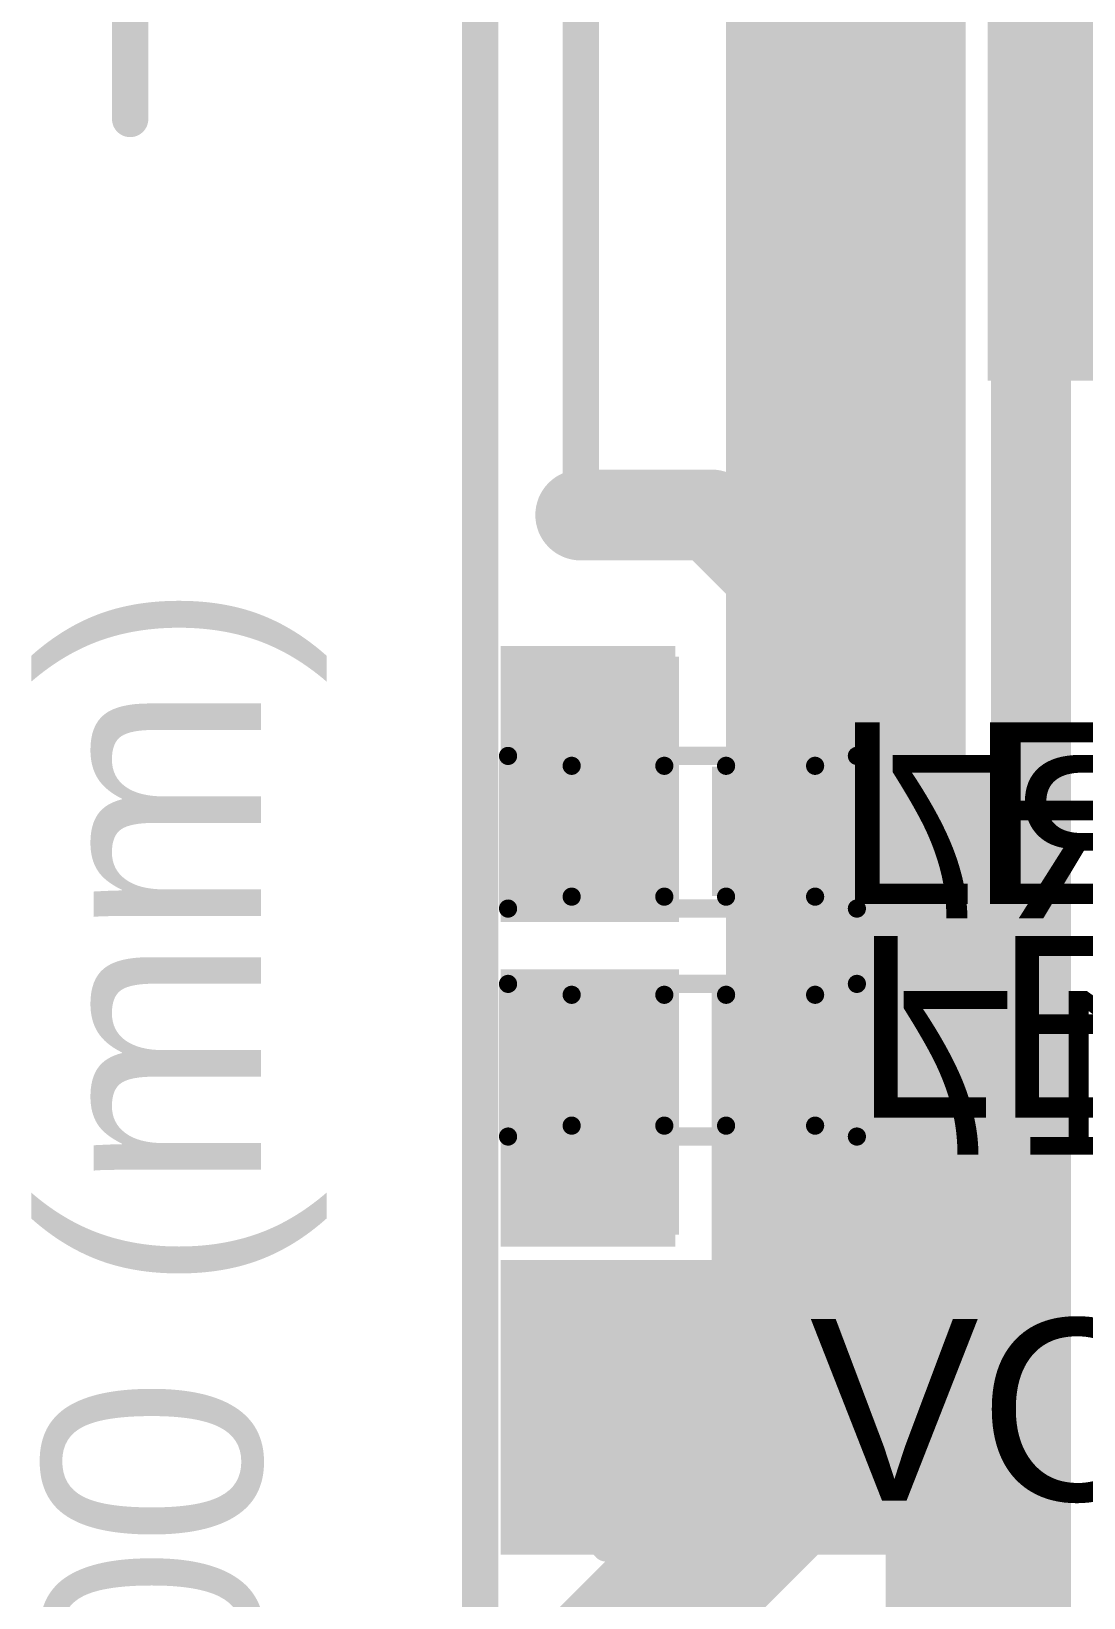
# Model space of a CAD drawing. Header units: millimetres. Extents: x -0.33 to 1.44, y -0.21 to 1.57.
# Drawn here: x -0.3282 to -0.0386, y 0.4851 to 0.9161 of the extents above; entities that cross this region are included whole.
import ezdxf

# ---------------------------------------------------------------- set-up
doc = ezdxf.new("R2010")
doc.units = ezdxf.units.MM
doc.header["$MEASUREMENT"] = 0
for name, color, linetype in [('BottomLayer', 5, 'Continuous'), ('BottomOverlay', 54, 'Continuous'), ('BottomPaste', 16, 'Continuous'), ('BottomSolder', 6, 'Continuous'), ('Mechanical1', 6, 'Continuous'), ('Mechanical2', 216, 'Continuous'), ('TopLayer', 1, 'Continuous'), ('TopOverlay', 2, 'Continuous'), ('TopPaste', 8, 'Continuous'), ('TopSolder', 216, 'Continuous'), ('ViaHoleLayer', 16, 'Continuous')]:
    doc.layers.add(name, color=color, linetype=linetype)
doc.styles.add('Arial', font='', dxfattribs={"height": 0.2})
doc.styles.get('Arial').set_extended_font_data('Arial')

# ---------------------------------------------------------------- blocks, each defined once
blk = doc.blocks.new('R__0603_B_8')
at = {"layer": 'BottomLayer'}
for points in [[(-0.045, -0.0175), (-0.045, 0.0175), (-0.015, 0.0175), (-0.015, -0.0175)], [(0.015, -0.0175), (0.015, 0.0175), (0.045, 0.0175), (0.045, -0.0175)]]:
    blk.add_hatch(color=5, dxfattribs=at).paths.add_polyline_path(points)
at = {"layer": 'BottomPaste'}
for points in [[(-0.045, -0.0175), (-0.045, 0.0175), (-0.015, 0.0175), (-0.015, -0.0175)], [(0.015, -0.0175), (0.015, 0.0175), (0.045, 0.0175), (0.045, -0.0175)]]:
    blk.add_hatch(color=16, dxfattribs=at).paths.add_polyline_path(points)
at = {"layer": 'BottomSolder'}
for points in [[(-0.049, -0.0215), (-0.049, 0.0215), (-0.011, 0.0215), (-0.011, -0.0215)], [(0.011, -0.0215), (0.011, 0.0215), (0.049, 0.0215), (0.049, -0.0215)]]:
    blk.add_hatch(color=6, dxfattribs=at).paths.add_polyline_path(points)
at = {"layer": 'BottomOverlay', "const_width": 0.005}
for points in [[(-0.048, -0.021), (-0.048, 0.021)], [(-0.048, 0.021), (0.048, 0.021)], [(0.048, -0.021), (0.048, 0.021)], [(-0.048, -0.021), (0.048, -0.021)]]:
    blk.add_lwpolyline(points, dxfattribs=at)
at = {"layer": 'BottomOverlay', "const_width": 0.0025}
for points in [[(-0.04925, 0.021, 1), (-0.04675, 0.021, 1)], [(-0.04925, 0.021, 1), (-0.04675, 0.021, 1)], [(0.04675, 0.021, 1), (0.04925, 0.021, 1)], [(0.04675, 0.021, 1), (0.04925, 0.021, 1)], [(-0.04925, -0.021, 1), (-0.04675, -0.021, 1)], [(-0.04925, -0.021, 1), (-0.04675, -0.021, 1)], [(0.04675, -0.021, 1), (0.04925, -0.021, 1)], [(0.04675, -0.021, 1), (0.04925, -0.021, 1)]]:
    blk.add_lwpolyline(points, format="xyb", close=True, dxfattribs=at)
blk = doc.blocks.new('LED_0402_9')
at = {"layer": 'TopLayer'}
for points in [[(-0.02834, -0.01378), (-0.02834, 0.01378), (-0.00866, 0.01378), (-0.00866, -0.01378)], [(0.00866, -0.01378), (0.00866, 0.01378), (0.02834, 0.01378), (0.02834, -0.01378)]]:
    blk.add_hatch(color=1, dxfattribs=at).paths.add_polyline_path(points)
at = {"layer": 'TopOverlay'}
blk.add_hatch(color=2, dxfattribs=at).paths.add_polyline_path([(0.034, -0.02), (0.054, -0.02), (0.054, 0.02), (0.034, 0.02)])
at = {"layer": 'TopPaste'}
for points in [[(-0.02834, -0.01378), (-0.02834, 0.01378), (-0.00866, 0.01378), (-0.00866, -0.01378)], [(0.00866, -0.01378), (0.00866, 0.01378), (0.02834, 0.01378), (0.02834, -0.01378)]]:
    blk.add_hatch(color=8, dxfattribs=at).paths.add_polyline_path(points)
at = {"layer": 'TopSolder'}
for points in [[(-0.03234, -0.01778), (-0.03234, 0.01778), (-0.00466, 0.01778), (-0.00466, -0.01778)], [(0.00466, -0.01778), (0.00466, 0.01778), (0.03234, 0.01778), (0.03234, -0.01778)]]:
    blk.add_hatch(color=216, dxfattribs=at).paths.add_polyline_path(points)
at = {"layer": 'TopOverlay', "const_width": 0.005}
for points in [[(-0.033, 0.018), (-0.033, -0.018)], [(-0.0085, 0.018), (-0.033, 0.018)], [(0.034, 0.018), (0.0085, 0.018)], [(0.034, 0.018), (0.034, -0.018)], [(-0.0085, -0.018), (-0.033, -0.018)], [(0.034, -0.018), (0.0085, -0.018)]]:
    blk.add_lwpolyline(points, dxfattribs=at)
at = {"layer": 'TopOverlay', "const_width": 0.0025}
for points in [[(-0.03425, 0.018, 1), (-0.03175, 0.018, 1)], [(-0.03425, 0.018, 1), (-0.03175, 0.018, 1)], [(-0.00975, 0.018, 1), (-0.00725, 0.018, 1)], [(0.00725, 0.018, 1), (0.00975, 0.018, 1)], [(0.03275, 0.018, 1), (0.03525, 0.018, 1)], [(0.03275, 0.018, 1), (0.03525, 0.018, 1)], [(-0.03425, -0.018, 1), (-0.03175, -0.018, 1)], [(-0.03425, -0.018, 1), (-0.03175, -0.018, 1)], [(-0.00975, -0.018, 1), (-0.00725, -0.018, 1)], [(0.00725, -0.018, 1), (0.00975, -0.018, 1)], [(0.03275, -0.018, 1), (0.03525, -0.018, 1)], [(0.03275, -0.018, 1), (0.03525, -0.018, 1)]]:
    blk.add_lwpolyline(points, format="xyb", close=True, dxfattribs=at)
blk = doc.blocks.new('LED_0402_12')
at = {"layer": 'TopLayer'}
for points in [[(-0.02834, -0.01378), (-0.02834, 0.01378), (-0.00866, 0.01378), (-0.00866, -0.01378)], [(0.00866, -0.01378), (0.00866, 0.01378), (0.02834, 0.01378), (0.02834, -0.01378)]]:
    blk.add_hatch(color=1, dxfattribs=at).paths.add_polyline_path(points)
at = {"layer": 'TopOverlay'}
blk.add_hatch(color=2, dxfattribs=at).paths.add_polyline_path([(0.034, -0.02), (0.054, -0.02), (0.054, 0.02), (0.034, 0.02)])
at = {"layer": 'TopPaste'}
for points in [[(-0.02834, -0.01378), (-0.02834, 0.01378), (-0.00866, 0.01378), (-0.00866, -0.01378)], [(0.00866, -0.01378), (0.00866, 0.01378), (0.02834, 0.01378), (0.02834, -0.01378)]]:
    blk.add_hatch(color=8, dxfattribs=at).paths.add_polyline_path(points)
at = {"layer": 'TopSolder'}
for points in [[(-0.03234, -0.01778), (-0.03234, 0.01778), (-0.00466, 0.01778), (-0.00466, -0.01778)], [(0.00466, -0.01778), (0.00466, 0.01778), (0.03234, 0.01778), (0.03234, -0.01778)]]:
    blk.add_hatch(color=216, dxfattribs=at).paths.add_polyline_path(points)
at = {"layer": 'TopOverlay', "const_width": 0.005}
for points in [[(-0.033, 0.018), (-0.033, -0.018)], [(-0.0085, 0.018), (-0.033, 0.018)], [(0.034, 0.018), (0.0085, 0.018)], [(0.034, 0.018), (0.034, -0.018)], [(-0.0085, -0.018), (-0.033, -0.018)], [(0.034, -0.018), (0.0085, -0.018)]]:
    blk.add_lwpolyline(points, dxfattribs=at)
at = {"layer": 'TopOverlay', "const_width": 0.0025}
for points in [[(-0.03425, 0.018, 1), (-0.03175, 0.018, 1)], [(-0.03425, 0.018, 1), (-0.03175, 0.018, 1)], [(-0.00975, 0.018, 1), (-0.00725, 0.018, 1)], [(0.00725, 0.018, 1), (0.00975, 0.018, 1)], [(0.03275, 0.018, 1), (0.03525, 0.018, 1)], [(0.03275, 0.018, 1), (0.03525, 0.018, 1)], [(-0.03425, -0.018, 1), (-0.03175, -0.018, 1)], [(-0.03425, -0.018, 1), (-0.03175, -0.018, 1)], [(-0.00975, -0.018, 1), (-0.00725, -0.018, 1)], [(0.00725, -0.018, 1), (0.00975, -0.018, 1)], [(0.03275, -0.018, 1), (0.03525, -0.018, 1)], [(0.03275, -0.018, 1), (0.03525, -0.018, 1)]]:
    blk.add_lwpolyline(points, format="xyb", close=True, dxfattribs=at)
at = {"layer": 'TopOverlay'}
blk.add_text('LED1', height=0.05, rotation=-180, dxfattribs=at).set_placement((-0.0385, 0.02))
blk = doc.blocks.new('R__0603_B_37')
at = {"layer": 'BottomLayer'}
for points in [[(-0.045, -0.0175), (-0.045, 0.0175), (-0.015, 0.0175), (-0.015, -0.0175)], [(0.015, -0.0175), (0.015, 0.0175), (0.045, 0.0175), (0.045, -0.0175)]]:
    blk.add_hatch(color=5, dxfattribs=at).paths.add_polyline_path(points)
at = {"layer": 'BottomPaste'}
for points in [[(-0.045, -0.0175), (-0.045, 0.0175), (-0.015, 0.0175), (-0.015, -0.0175)], [(0.015, -0.0175), (0.015, 0.0175), (0.045, 0.0175), (0.045, -0.0175)]]:
    blk.add_hatch(color=16, dxfattribs=at).paths.add_polyline_path(points)
at = {"layer": 'BottomSolder'}
for points in [[(-0.049, -0.0215), (-0.049, 0.0215), (-0.011, 0.0215), (-0.011, -0.0215)], [(0.011, -0.0215), (0.011, 0.0215), (0.049, 0.0215), (0.049, -0.0215)]]:
    blk.add_hatch(color=6, dxfattribs=at).paths.add_polyline_path(points)
at = {"layer": 'BottomOverlay', "const_width": 0.005}
for points in [[(-0.048, -0.021), (-0.048, 0.021)], [(-0.048, 0.021), (0.048, 0.021)], [(0.048, -0.021), (0.048, 0.021)], [(-0.048, -0.021), (0.048, -0.021)]]:
    blk.add_lwpolyline(points, dxfattribs=at)
at = {"layer": 'BottomOverlay', "const_width": 0.0025}
for points in [[(-0.04925, 0.021, 1), (-0.04675, 0.021, 1)], [(-0.04925, 0.021, 1), (-0.04675, 0.021, 1)], [(0.04675, 0.021, 1), (0.04925, 0.021, 1)], [(0.04675, 0.021, 1), (0.04925, 0.021, 1)], [(-0.04925, -0.021, 1), (-0.04675, -0.021, 1)], [(-0.04925, -0.021, 1), (-0.04675, -0.021, 1)], [(0.04675, -0.021, 1), (0.04925, -0.021, 1)], [(0.04675, -0.021, 1), (0.04925, -0.021, 1)]]:
    blk.add_lwpolyline(points, format="xyb", close=True, dxfattribs=at)
blk = doc.blocks.new('TEST_POINT_45')
at = {"layer": 'TopLayer'}
blk.add_hatch(color=1, dxfattribs=at).paths.add_polyline_path([(0.015, 0.03), (-0.015, 0.03), (-0.03, 0.015), (-0.03, -0.015), (-0.015, -0.03), (0.015, -0.03), (0.03, -0.015), (0.03, 0.015)])
at = {"layer": 'TopPaste'}
blk.add_hatch(color=8, dxfattribs=at).paths.add_polyline_path([(0.015, 0.03), (-0.015, 0.03), (-0.03, 0.015), (-0.03, -0.015), (-0.015, -0.03), (0.015, -0.03), (0.03, -0.015), (0.03, 0.015)])
at = {"layer": 'TopSolder'}
blk.add_hatch(color=216, dxfattribs=at).paths.add_polyline_path([(0.017, 0.034), (-0.017, 0.034), (-0.034, 0.017), (-0.034, -0.017), (-0.017, -0.034), (0.017, -0.034), (0.034, -0.017), (0.034, 0.017)])
at = {"layer": 'TopOverlay', "const_width": 0.00787}
for points in [[(-0.017, 0.037), (-0.037, 0.017)], [(0.017, 0.037), (-0.017, 0.037)], [(0.017, 0.037), (-0.017, 0.037)], [(0.037, 0.017), (0.017, 0.037)], [(-0.037, 0.017), (-0.037, -0.017)], [(0.037, 0.017), (0.037, -0.017)], [(-0.017, -0.037), (-0.037, -0.017)], [(0.037, -0.017), (0.017, -0.037)], [(0.017, -0.037), (-0.017, -0.037)], [(0.017, -0.037), (-0.017, -0.037)]]:
    blk.add_lwpolyline(points, dxfattribs=at)
at = {"layer": 'TopOverlay', "const_width": 0.00394}
for points in [[(-0.01897, 0.037, 1), (-0.01503, 0.037, 1)], [(-0.01897, 0.037, 1), (-0.01503, 0.037, 1)], [(-0.01897, 0.037, 1), (-0.01503, 0.037, 1)], [(0.01503, 0.037, 1), (0.01897, 0.037, 1)], [(0.01503, 0.037, 1), (0.01897, 0.037, 1)], [(0.01503, 0.037, 1), (0.01897, 0.037, 1)], [(-0.03897, 0.017, 1), (-0.03503, 0.017, 1)], [(-0.03897, 0.017, 1), (-0.03503, 0.017, 1)], [(0.03503, 0.017, 1), (0.03897, 0.017, 1)], [(0.03503, 0.017, 1), (0.03897, 0.017, 1)], [(-0.03897, -0.017, 1), (-0.03503, -0.017, 1)], [(-0.03897, -0.017, 1), (-0.03503, -0.017, 1)], [(0.03503, -0.017, 1), (0.03897, -0.017, 1)], [(0.03503, -0.017, 1), (0.03897, -0.017, 1)], [(-0.01897, -0.037, 1), (-0.01503, -0.037, 1)], [(-0.01897, -0.037, 1), (-0.01503, -0.037, 1)], [(-0.01897, -0.037, 1), (-0.01503, -0.037, 1)], [(0.01503, -0.037, 1), (0.01897, -0.037, 1)], [(0.01503, -0.037, 1), (0.01897, -0.037, 1)], [(0.01503, -0.037, 1), (0.01897, -0.037, 1)]]:
    blk.add_lwpolyline(points, format="xyb", close=True, dxfattribs=at)

msp = doc.modelspace()

# ---------------------------------------------------------------- hatches: boundary and pattern name
at = {"layer": 'BottomLayer'}
h = msp.add_hatch(color=5, dxfattribs=at)
edge = h.paths.add_edge_path()
edge.add_arc((-0.177, 0.783), 0.01181, 0, 360)
for points in [[(-0.199, 0.671), (-0.151, 0.671), (-0.151, 0.747), (-0.199, 0.747)], [(-0.199, 0.58172), (-0.151, 0.58172), (-0.151, 0.65772), (-0.199, 0.65772)], [(-0.141, 0.62), (-0.101, 0.62), (-0.101, 0.652), (-0.141, 0.652)]]:
    msp.add_hatch(color=5, dxfattribs=at).paths.add_polyline_path(points)
h = msp.add_hatch(color=5, dxfattribs=at)
edge = h.paths.add_edge_path()
edge.add_arc((-0.165, 0.73), 0.01181, 0, 360)
h = msp.add_hatch(color=5, dxfattribs=at)
edge = h.paths.add_edge_path()
edge.add_arc((-0.165, 0.599), 0.01181, 0, 360)
at = {"layer": 'TopLayer'}
for points in [[(-0.137, 0.657), (-0.082, 0.657), (-0.082, 1.285), (-0.137, 1.285)], [(-0.065, 0.82), (0.064, 0.82), (0.064, 1.26), (-0.065, 1.26)], [(-0.199, 0.671), (-0.15, 0.671), (-0.15, 0.744), (-0.199, 0.744)], [(-0.137, 0.517), (-0.044, 0.517), (-0.044, 0.714), (-0.137, 0.714)], [(-0.199, 0.585), (-0.15, 0.585), (-0.15, 0.658), (-0.199, 0.658)], [(-0.199, 0.497), (-0.044, 0.497), (-0.044, 0.578), (-0.199, 0.578)]]:
    msp.add_hatch(color=1, dxfattribs=at).paths.add_polyline_path(points)
h = msp.add_hatch(color=1, dxfattribs=at)
edge = h.paths.add_edge_path()
edge.add_arc((-0.177, 0.783), 0.01181, 0, 360)
h = msp.add_hatch(color=1, dxfattribs=at)
edge = h.paths.add_edge_path()
edge.add_arc((-0.165, 0.73), 0.01181, 0, 360)
h = msp.add_hatch(color=1, dxfattribs=at)
edge = h.paths.add_edge_path()
edge.add_arc((-0.165, 0.599), 0.01181, 0, 360)
at = {"layer": 'ViaHoleLayer'}
h = msp.add_hatch(color=16, dxfattribs=at)
edge = h.paths.add_edge_path()
edge.add_arc((-0.177, 0.783), 0.00591, 0, 360)
h = msp.add_hatch(color=16, dxfattribs=at)
edge = h.paths.add_edge_path()
edge.add_arc((-0.165, 0.73), 0.00591, 0, 360)
h = msp.add_hatch(color=16, dxfattribs=at)
edge = h.paths.add_edge_path()
edge.add_arc((-0.165, 0.599), 0.00591, 0, 360)

# ---------------------------------------------------------------- linework, layer by layer
at = {"layer": 'BottomLayer'}
for points, const_width in [([(-0.1105, 0.79068), (-0.1105, 1.07659)], 0.015), ([(-0.08209, 0.46508), (-0.08209, 1.01191)], 0.022), ([(-0.10759, 0.78777), (-0.10759, 1.01191)], 0.015), ([(-0.05309, 0.47709), (-0.05309, 0.99891)], 0.022), ([(-0.1105, 0.90815), (-0.10759, 0.90524)], 0.015), ([(-0.1105, 0.88948), (-0.10759, 0.89239)], 0.015), ([(-0.1105, 0.8728), (-0.10759, 0.86988)], 0.015), ([(-0.1105, 0.85412), (-0.10759, 0.85704)], 0.015), ([(-0.1105, 0.83744), (-0.10759, 0.83453)], 0.015), ([(-0.1105, 0.81877), (-0.10759, 0.82168)], 0.015), ([(-0.1105, 0.80209), (-0.10759, 0.79917)], 0.015), ([(-0.1105, 0.79068), (-0.10759, 0.78777)], 0.015), ([(-0.177, 0.783), (-0.141, 0.783)], 0.025), ([(-0.141, 0.783), (-0.119, 0.761)], 0.025), ([(-0.119, 0.69572), (-0.119, 0.761)], 0.025), ([(-0.121, 0.516), (-0.121, 0.631)], 0.04), ([(-0.171, 0.466), (-0.121, 0.516)], 0.04), ([(-0.05309, 0.47709), (0.044, 0.38)], 0.022), ([(-0.171, 0.277), (-0.171, 0.466)], 0.04)]:
    msp.add_lwpolyline(points, dxfattribs=dict(at, const_width=const_width))
for points, const_width in [([(-0.11425, 0.90815, 1), (-0.10675, 0.90815, 1)], 0.0075), ([(-0.11134, 0.90524, 1), (-0.10384, 0.90524, 1)], 0.0075), ([(-0.11425, 0.88948, 1), (-0.10675, 0.88948, 1)], 0.0075), ([(-0.11134, 0.89239, 1), (-0.10384, 0.89239, 1)], 0.0075), ([(-0.11425, 0.8728, 1), (-0.10675, 0.8728, 1)], 0.0075), ([(-0.11134, 0.86988, 1), (-0.10384, 0.86988, 1)], 0.0075), ([(-0.11134, 0.85704, 1), (-0.10384, 0.85704, 1)], 0.0075), ([(-0.11425, 0.85412, 1), (-0.10675, 0.85412, 1)], 0.0075), ([(-0.11425, 0.83744, 1), (-0.10675, 0.83744, 1)], 0.0075), ([(-0.11134, 0.83453, 1), (-0.10384, 0.83453, 1)], 0.0075), ([(-0.11134, 0.82168, 1), (-0.10384, 0.82168, 1)], 0.0075), ([(-0.11425, 0.81877, 1), (-0.10675, 0.81877, 1)], 0.0075), ([(-0.11425, 0.80209, 1), (-0.10675, 0.80209, 1)], 0.0075), ([(-0.11134, 0.79917, 1), (-0.10384, 0.79917, 1)], 0.0075), ([(-0.11425, 0.79068, 1), (-0.10675, 0.79068, 1)], 0.0075), ([(-0.11425, 0.79068, 1), (-0.10675, 0.79068, 1)], 0.0075), ([(-0.18325, 0.783, 1), (-0.17075, 0.783, 1)], 0.0125), ([(-0.14725, 0.783, 1), (-0.13475, 0.783, 1)], 0.0125), ([(-0.14725, 0.783, 1), (-0.13475, 0.783, 1)], 0.0125), ([(-0.11134, 0.78777, 1), (-0.10384, 0.78777, 1)], 0.0075), ([(-0.11134, 0.78777, 1), (-0.10384, 0.78777, 1)], 0.0075), ([(-0.12525, 0.761, 1), (-0.11275, 0.761, 1)], 0.0125), ([(-0.12525, 0.761, 1), (-0.11275, 0.761, 1)], 0.0125), ([(-0.12525, 0.69572, 1), (-0.11275, 0.69572, 1)], 0.0125), ([(-0.131, 0.631, 1), (-0.111, 0.631, 1)], 0.02), ([(-0.131, 0.516, 1), (-0.111, 0.516, 1)], 0.02), ([(-0.131, 0.516, 1), (-0.111, 0.516, 1)], 0.02), ([(-0.05859, 0.47709, 1), (-0.04759, 0.47709, 1)], 0.011), ([(-0.05859, 0.47709, 1), (-0.04759, 0.47709, 1)], 0.011), ([(-0.181, 0.466, 1), (-0.161, 0.466, 1)], 0.02), ([(-0.181, 0.466, 1), (-0.161, 0.466, 1)], 0.02)]:
    msp.add_lwpolyline(points, format="xyb", close=True, dxfattribs=dict(at, const_width=const_width))
at = {"layer": 'Mechanical1', "const_width": 0.01}
msp.add_lwpolyline([(-0.301, 0.89196), (-0.301, 1.44882)], dxfattribs=at)
at = {"layer": 'Mechanical1', "const_width": 0.005}
msp.add_lwpolyline([(-0.3035, 0.89196, 1), (-0.2985, 0.89196, 1)], format="xyb", close=True, dxfattribs=at)
at = {"layer": 'Mechanical2', "const_width": 0.01}
msp.add_lwpolyline([(-0.20472, -0.0418), (-0.20472, 1.28028)], dxfattribs=at)
msp.add_lwpolyline([(-0.20472, -0.0418), (-0.20472, 1.28028)], dxfattribs=at)
at = {"layer": 'TopLayer'}
for points, const_width in [([(-0.177, 0.783), (-0.177, 1.279)], 0.01), ([(-0.165, 0.598), (-0.165, 0.599)], 0.022), ([(-0.111, 0.5375), (-0.0635, 0.5375)], 0.04), ([(-0.0635, 0.2215), (-0.0635, 0.5375)], 0.04)]:
    msp.add_lwpolyline(points, dxfattribs=dict(at, const_width=const_width))
for points, const_width in [([(-0.1795, 0.783, 1), (-0.1745, 0.783, 1)], 0.005), ([(-0.1705, 0.599, 1), (-0.1595, 0.599, 1)], 0.011), ([(-0.1705, 0.598, 1), (-0.1595, 0.598, 1)], 0.011), ([(-0.121, 0.5375, 1), (-0.101, 0.5375, 1)], 0.02), ([(-0.0735, 0.5375, 1), (-0.0535, 0.5375, 1)], 0.02), ([(-0.0735, 0.5375, 1), (-0.0535, 0.5375, 1)], 0.02)]:
    msp.add_lwpolyline(points, format="xyb", close=True, dxfattribs=dict(at, const_width=const_width))

# ---------------------------------------------------------------- block references
at = {"rotation": 180}
for name, p in [('LED_0402_12', (-0.1455, 0.696)), ('LED_0402_9', (-0.1455, 0.633)), ('TEST_POINT_45', (-0.153, 0.536))]:
    msp.add_blockref(name, p, dxfattribs=at)
for name, p in [('R__0603_B_37', (-0.149, 0.69572)), ('R__0603_B_8', (-0.149, 0.633))]:
    msp.add_blockref(name, p)

# ---------------------------------------------------------------- texts
at = {"layer": 'BottomOverlay', "style": 'Arial', "text_generation_flag": 2}
for s, p in [('R7', (-0.014, 0.672)), ('R17', (0.024, 0.607))]:
    msp.add_text(s, height=0.045, dxfattribs=at).set_placement(p)
at = {"layer": 'Mechanical1', "style": 'Arial'}
msp.add_text('42.00 (mm)', height=0.06, rotation=90, dxfattribs=at).set_placement((-0.26501, 0.33613))
at = {"layer": 'TopOverlay', "style": 'Arial'}
for s, p in [('LED1', (-0.107, 0.676)), ('LED3', (-0.102, 0.61721))]:
    msp.add_text(s, height=0.05, dxfattribs=at).set_placement(p)
msp.add_text('VCC_3V3', height=0.05, rotation=360, dxfattribs=at).set_placement((-0.114, 0.51183))

doc.saveas('drawing.dxf')
